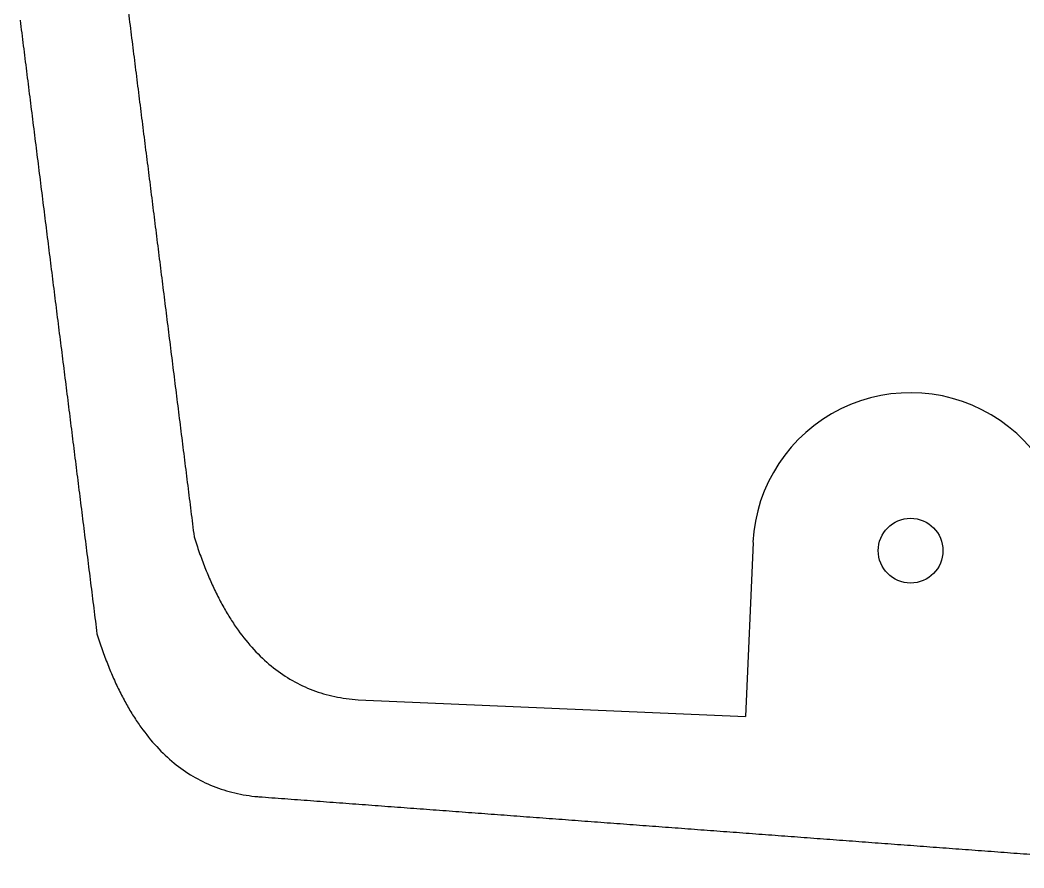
# Model space of a CAD drawing. Extents: x 0 to 145, y 2 to 120.
# Drawn here: x 0 to 31, y 11.04 to 37.24 of the extents above; entities that cross this region are included whole.
import ezdxf

# ---------------------------------------------------------------- set-up
doc = ezdxf.new("R2010")
doc.units = 0

# ---------------------------------------------------------------- blocks, each defined once
blk = doc.blocks.new('CIRCLE001')
at = {"layer": 'ScrewHolesMid', "color": 0}
blk.add_circle((27.5, 20.84), 1, dxfattribs=at)
blk = doc.blocks.new('LINE033')
at = {"layer": 'StraightLineMid', "color": 0}
blk.add_line((10.437, 16.232), (22.406, 15.711), dxfattribs=at)
blk = doc.blocks.new('BLOCK_BLOCK_LINE027001')
at = {"layer": 'StraightLineMid', "color": 0}
for points in [[(0, 37.233627), (0.01237, 37.134856)], [(0.01237, 37.134856), (0.02474, 37.036085)], [(0.02474, 37.036085), (0.037111, 36.937315)], [(0.037111, 36.937315), (0.049481, 36.838544)], [(0.049481, 36.838544), (0.061851, 36.739773)], [(0.061851, 36.739773), (0.074221, 36.641002)], [(0.074221, 36.641002), (0.086591, 36.542231)], [(0.086591, 36.542231), (0.098961, 36.44346)], [(0.098961, 36.44346), (0.111332, 36.34469)], [(0.111332, 36.34469), (0.123702, 36.245919)], [(0.123702, 36.245919), (0.136072, 36.147148)], [(0.136072, 36.147148), (0.148442, 36.048377)], [(0.148442, 36.048377), (0.160812, 35.949606)], [(0.160812, 35.949606), (0.173183, 35.850835)], [(0.173183, 35.850835), (0.185553, 35.752065)], [(0.185553, 35.752065), (0.197923, 35.653294)], [(0.197923, 35.653294), (0.210293, 35.554523)], [(0.210293, 35.554523), (0.222663, 35.455752)], [(0.222663, 35.455752), (0.235034, 35.356981)], [(0.235034, 35.356981), (0.247404, 35.258211)], [(0.247404, 35.258211), (0.259774, 35.15944)], [(0.259774, 35.15944), (0.272144, 35.060669)], [(0.272144, 35.060669), (0.284514, 34.961898)], [(0.284514, 34.961898), (0.296884, 34.863127)], [(0.296884, 34.863127), (0.309255, 34.764356)], [(0.309255, 34.764356), (0.321625, 34.665586)], [(0.321625, 34.665586), (0.333995, 34.566815)], [(0.333995, 34.566815), (0.346365, 34.468044)], [(0.346365, 34.468044), (0.358735, 34.369273)], [(0.358735, 34.369273), (0.371106, 34.270502)], [(0.371106, 34.270502), (0.383476, 34.171731)], [(0.383476, 34.171731), (0.395846, 34.072961)], [(0.395846, 34.072961), (0.408216, 33.97419)], [(0.408216, 33.97419), (0.420586, 33.875419)], [(0.420586, 33.875419), (0.432957, 33.776648)], [(0.432957, 33.776648), (0.445327, 33.677877)], [(0.445327, 33.677877), (0.457697, 33.579107)], [(0.457697, 33.579107), (0.470067, 33.480336)], [(0.470067, 33.480336), (0.482437, 33.381565)], [(0.482437, 33.381565), (0.494808, 33.282794)], [(0.494808, 33.282794), (0.507178, 33.184023)], [(0.507178, 33.184023), (0.519548, 33.085252)], [(0.519548, 33.085252), (0.531918, 32.986482)], [(0.531918, 32.986482), (0.544288, 32.887711)], [(0.544288, 32.887711), (0.556658, 32.78894)], [(0.556658, 32.78894), (0.569029, 32.690169)], [(0.569029, 32.690169), (0.581399, 32.591398)], [(0.581399, 32.591398), (0.593769, 32.492627)], [(0.593769, 32.492627), (0.606139, 32.393857)], [(0.606139, 32.393857), (0.618509, 32.295086)], [(0.618509, 32.295086), (0.63088, 32.196315)], [(0.63088, 32.196315), (0.64325, 32.097544)], [(0.64325, 32.097544), (0.65562, 31.998773)], [(0.65562, 31.998773), (0.66799, 31.900003)], [(0.66799, 31.900003), (0.68036, 31.801232)], [(0.68036, 31.801232), (0.692731, 31.702461)], [(0.692731, 31.702461), (0.705101, 31.60369)], [(0.705101, 31.60369), (0.717471, 31.504919)], [(0.717471, 31.504919), (0.729841, 31.406148)], [(0.729841, 31.406148), (0.742211, 31.307378)], [(0.742211, 31.307378), (0.754581, 31.208607)], [(0.754581, 31.208607), (0.766952, 31.109836)], [(0.766952, 31.109836), (0.779322, 31.011065)], [(0.779322, 31.011065), (0.791692, 30.912294)], [(0.791692, 30.912294), (0.804062, 30.813524)], [(0.804062, 30.813524), (0.816432, 30.714753)], [(0.816432, 30.714753), (0.828803, 30.615982)], [(0.828803, 30.615982), (0.841173, 30.517211)], [(0.841173, 30.517211), (0.853543, 30.41844)], [(0.853543, 30.41844), (0.865913, 30.319669)], [(0.865913, 30.319669), (0.878283, 30.220899)], [(0.878283, 30.220899), (0.890653, 30.122128)], [(0.890653, 30.122128), (0.903024, 30.023357)], [(0.903024, 30.023357), (0.915394, 29.924586)], [(0.915394, 29.924586), (0.927764, 29.825815)], [(0.927764, 29.825815), (0.940134, 29.727044)], [(0.940134, 29.727044), (0.952504, 29.628274)], [(0.952504, 29.628274), (0.964875, 29.529503)], [(0.964875, 29.529503), (0.977245, 29.430732)], [(0.977245, 29.430732), (0.989615, 29.331961)], [(0.989615, 29.331961), (1.001985, 29.23319)], [(1.001985, 29.23319), (1.014355, 29.13442)], [(1.014355, 29.13442), (1.026726, 29.035649)], [(1.026726, 29.035649), (1.039096, 28.936878)], [(1.039096, 28.936878), (1.051466, 28.838107)], [(1.051466, 28.838107), (1.063836, 28.739336)], [(1.063836, 28.739336), (1.076206, 28.640565)], [(1.076206, 28.640565), (1.088577, 28.541795)], [(1.088577, 28.541795), (1.100947, 28.443024)], [(1.100947, 28.443024), (1.113317, 28.344253)], [(1.113317, 28.344253), (1.125687, 28.245482)], [(1.125687, 28.245482), (1.138057, 28.146711)], [(1.138057, 28.146711), (1.150427, 28.04794)], [(1.150427, 28.04794), (1.162798, 27.94917)], [(1.162798, 27.94917), (1.175168, 27.850399)], [(1.175168, 27.850399), (1.187538, 27.751628)], [(1.187538, 27.751628), (1.199908, 27.652857)], [(1.199908, 27.652857), (1.212278, 27.554086)], [(1.212278, 27.554086), (1.224649, 27.455316)], [(1.224649, 27.455316), (1.237019, 27.356545)], [(1.237019, 27.356545), (1.249389, 27.257774)], [(1.249389, 27.257774), (1.261759, 27.159003)], [(1.261759, 27.159003), (1.274129, 27.060232)], [(1.274129, 27.060232), (1.286499, 26.961461)], [(1.286499, 26.961461), (1.29887, 26.862691)], [(1.29887, 26.862691), (1.31124, 26.76392)], [(1.31124, 26.76392), (1.32361, 26.665149)], [(1.32361, 26.665149), (1.33598, 26.566378)], [(1.33598, 26.566378), (1.34835, 26.467607)], [(1.34835, 26.467607), (1.360721, 26.368836)], [(1.360721, 26.368836), (1.373091, 26.270066)], [(1.373091, 26.270066), (1.385461, 26.171295)], [(1.385461, 26.171295), (1.397831, 26.072524)], [(1.397831, 26.072524), (1.410201, 25.973753)], [(1.410201, 25.973753), (1.422572, 25.874982)], [(1.422572, 25.874982), (1.434942, 25.776212)], [(1.434942, 25.776212), (1.447312, 25.677441)], [(1.447312, 25.677441), (1.459682, 25.57867)], [(1.459682, 25.57867), (1.472052, 25.479899)], [(1.472052, 25.479899), (1.484422, 25.381128)], [(1.484422, 25.381128), (1.496793, 25.282357)], [(1.496793, 25.282357), (1.509163, 25.183587)], [(1.509163, 25.183587), (1.521533, 25.084816)], [(1.521533, 25.084816), (1.533903, 24.986045)], [(1.533903, 24.986045), (1.546273, 24.887274)], [(1.546273, 24.887274), (1.558644, 24.788503)], [(1.558644, 24.788503), (1.571014, 24.689732)], [(1.571014, 24.689732), (1.583384, 24.590962)], [(1.583384, 24.590962), (1.595754, 24.492191)], [(1.595754, 24.492191), (1.608124, 24.39342)], [(1.608124, 24.39342), (1.620495, 24.294649)], [(1.620495, 24.294649), (1.632865, 24.195878)], [(1.632865, 24.195878), (1.645235, 24.097108)], [(1.645235, 24.097108), (1.657605, 23.998337)], [(1.657605, 23.998337), (1.669975, 23.899566)], [(1.669975, 23.899566), (1.682346, 23.800795)], [(1.682346, 23.800795), (1.694716, 23.702024)], [(1.694716, 23.702024), (1.707086, 23.603253)], [(1.707086, 23.603253), (1.719456, 23.504483)], [(1.719456, 23.504483), (1.731826, 23.405712)], [(1.731826, 23.405712), (1.744196, 23.306941)], [(1.744196, 23.306941), (1.756567, 23.20817)], [(1.756567, 23.20817), (1.768937, 23.109399)], [(1.768937, 23.109399), (1.781307, 23.010628)], [(1.781307, 23.010628), (1.793677, 22.911858)], [(1.793677, 22.911858), (1.806047, 22.813087)], [(1.806047, 22.813087), (1.818418, 22.714316)], [(1.818418, 22.714316), (1.830788, 22.615545)], [(1.830788, 22.615545), (1.843158, 22.516774)], [(1.843158, 22.516774), (1.855528, 22.418004)], [(1.855528, 22.418004), (1.867898, 22.319233)], [(1.867898, 22.319233), (1.880268, 22.220462)], [(1.880268, 22.220462), (1.892639, 22.121691)], [(1.892639, 22.121691), (1.905009, 22.02292)], [(1.905009, 22.02292), (1.917379, 21.924149)], [(1.917379, 21.924149), (1.929749, 21.825379)], [(1.929749, 21.825379), (1.942119, 21.726608)], [(1.942119, 21.726608), (1.95449, 21.627837)], [(1.95449, 21.627837), (1.96686, 21.529066)], [(1.96686, 21.529066), (1.97923, 21.430295)], [(1.97923, 21.430295), (1.9916, 21.331525)], [(1.9916, 21.331525), (2.00397, 21.232754)], [(2.00397, 21.232754), (2.016341, 21.133983)], [(2.016341, 21.133983), (2.028711, 21.035212)], [(2.028711, 21.035212), (2.041081, 20.936441)], [(2.041081, 20.936441), (2.053451, 20.83767)], [(2.053451, 20.83767), (2.065821, 20.7389)], [(2.065821, 20.7389), (2.078191, 20.640129)], [(2.078191, 20.640129), (2.090562, 20.541358)], [(2.090562, 20.541358), (2.102932, 20.442587)], [(2.102932, 20.442587), (2.115302, 20.343816)], [(2.115302, 20.343816), (2.127672, 20.245045)], [(2.127672, 20.245045), (2.140042, 20.146275)], [(2.140042, 20.146275), (2.152413, 20.047504)], [(2.152413, 20.047504), (2.164783, 19.948733)], [(2.164783, 19.948733), (2.177153, 19.849962)], [(2.177153, 19.849962), (2.189523, 19.751191)], [(2.189523, 19.751191), (2.201893, 19.652421)], [(2.201893, 19.652421), (2.214264, 19.55365)], [(2.214264, 19.55365), (2.226634, 19.454879)], [(2.226634, 19.454879), (2.239004, 19.356108)], [(2.239004, 19.356108), (2.251374, 19.257337)], [(2.251374, 19.257337), (2.263744, 19.158566)], [(2.263744, 19.158566), (2.276114, 19.059796)], [(2.276114, 19.059796), (2.288485, 18.961025)], [(2.288485, 18.961025), (2.300855, 18.862254)], [(2.300855, 18.862254), (2.313225, 18.763483)], [(2.313225, 18.763483), (2.325595, 18.664712)], [(2.325595, 18.664712), (2.337965, 18.565941)], [(2.337965, 18.565941), (2.350336, 18.467171)], [(2.350336, 18.467171), (2.362706, 18.3684)], [(2.362706, 18.3684), (2.375076, 18.269629)]]:
    blk.add_lwpolyline(points, dxfattribs=at)
blk = doc.blocks.new('BLOCK_BLOCK_LINE024')
at = {"layer": 'StraightLineMid', "color": 0}
for points in [[(7.375, 13.236788), (7.474625, 13.229352)], [(7.474625, 13.229352), (7.57425, 13.221916)], [(7.57425, 13.221916), (7.673876, 13.21448)], [(7.673876, 13.21448), (7.773501, 13.207044)], [(7.773501, 13.207044), (7.873126, 13.199608)], [(7.873126, 13.199608), (7.972751, 13.192173)], [(7.972751, 13.192173), (8.072376, 13.184737)], [(8.072376, 13.184737), (8.172001, 13.177301)], [(8.172001, 13.177301), (8.271627, 13.169865)], [(8.271627, 13.169865), (8.371252, 13.162429)], [(8.371252, 13.162429), (8.470877, 13.154993)], [(8.470877, 13.154993), (8.570502, 13.147557)], [(8.570502, 13.147557), (8.670127, 13.140121)], [(8.670127, 13.140121), (8.769752, 13.132685)], [(8.769752, 13.132685), (8.869378, 13.125249)], [(8.869378, 13.125249), (8.969003, 13.117814)], [(8.969003, 13.117814), (9.068628, 13.110378)], [(9.068628, 13.110378), (9.168253, 13.102942)], [(9.168253, 13.102942), (9.267878, 13.095506)], [(9.267878, 13.095506), (9.367504, 13.08807)], [(9.367504, 13.08807), (9.467129, 13.080634)], [(9.467129, 13.080634), (9.566754, 13.073198)], [(9.566754, 13.073198), (9.666379, 13.065762)], [(9.666379, 13.065762), (9.766004, 13.058326)], [(9.766004, 13.058326), (9.865629, 13.05089)], [(9.865629, 13.05089), (9.965255, 13.043454)], [(9.965255, 13.043454), (10.06488, 13.036019)], [(10.06488, 13.036019), (10.164505, 13.028583)], [(10.164505, 13.028583), (10.26413, 13.021147)], [(10.26413, 13.021147), (10.363755, 13.013711)], [(10.363755, 13.013711), (10.46338, 13.006275)], [(10.46338, 13.006275), (10.563006, 12.998839)], [(10.563006, 12.998839), (10.662631, 12.991403)], [(10.662631, 12.991403), (10.762256, 12.983967)], [(10.762256, 12.983967), (10.861881, 12.976531)], [(10.861881, 12.976531), (10.961506, 12.969095)], [(10.961506, 12.969095), (11.061132, 12.961659)], [(11.061132, 12.961659), (11.160757, 12.954224)], [(11.160757, 12.954224), (11.260382, 12.946788)], [(11.260382, 12.946788), (11.360007, 12.939352)], [(11.360007, 12.939352), (11.459632, 12.931916)], [(11.459632, 12.931916), (11.559257, 12.92448)], [(11.559257, 12.92448), (11.658883, 12.917044)], [(11.658883, 12.917044), (11.758508, 12.909608)], [(11.758508, 12.909608), (11.858133, 12.902172)], [(11.858133, 12.902172), (11.957758, 12.894736)], [(11.957758, 12.894736), (12.057383, 12.8873)], [(12.057383, 12.8873), (12.157008, 12.879865)], [(12.157008, 12.879865), (12.256634, 12.872429)], [(12.256634, 12.872429), (12.356259, 12.864993)], [(12.356259, 12.864993), (12.455884, 12.857557)], [(12.455884, 12.857557), (12.555509, 12.850121)], [(12.555509, 12.850121), (12.655134, 12.842685)], [(12.655134, 12.842685), (12.754759, 12.835249)], [(12.754759, 12.835249), (12.854385, 12.827813)], [(12.854385, 12.827813), (12.95401, 12.820377)], [(12.95401, 12.820377), (13.053635, 12.812941)], [(13.053635, 12.812941), (13.15326, 12.805505)], [(13.15326, 12.805505), (13.252885, 12.79807)], [(13.252885, 12.79807), (13.352511, 12.790634)], [(13.352511, 12.790634), (13.452136, 12.783198)], [(13.452136, 12.783198), (13.551761, 12.775762)], [(13.551761, 12.775762), (13.651386, 12.768326)], [(13.651386, 12.768326), (13.751011, 12.76089)], [(13.751011, 12.76089), (13.850636, 12.753454)], [(13.850636, 12.753454), (13.950262, 12.746018)], [(13.950262, 12.746018), (14.049887, 12.738582)], [(14.049887, 12.738582), (14.149512, 12.731146)], [(14.149512, 12.731146), (14.249137, 12.723711)], [(14.249137, 12.723711), (14.348762, 12.716275)], [(14.348762, 12.716275), (14.448387, 12.708839)], [(14.448387, 12.708839), (14.548013, 12.701403)], [(14.548013, 12.701403), (14.647638, 12.693967)], [(14.647638, 12.693967), (14.747263, 12.686531)], [(14.747263, 12.686531), (14.846888, 12.679095)], [(14.846888, 12.679095), (14.946513, 12.671659)], [(14.946513, 12.671659), (15.046139, 12.664223)], [(15.046139, 12.664223), (15.145764, 12.656787)], [(15.145764, 12.656787), (15.245389, 12.649351)], [(15.245389, 12.649351), (15.345014, 12.641916)], [(15.345014, 12.641916), (15.444639, 12.63448)], [(15.444639, 12.63448), (15.544264, 12.627044)], [(15.544264, 12.627044), (15.64389, 12.619608)], [(15.64389, 12.619608), (15.743515, 12.612172)], [(15.743515, 12.612172), (15.84314, 12.604736)], [(15.84314, 12.604736), (15.942765, 12.5973)], [(15.942765, 12.5973), (16.04239, 12.589864)], [(16.04239, 12.589864), (16.142015, 12.582428)], [(16.142015, 12.582428), (16.241641, 12.574992)], [(16.241641, 12.574992), (16.341266, 12.567557)], [(16.341266, 12.567557), (16.440891, 12.560121)], [(16.440891, 12.560121), (16.540516, 12.552685)], [(16.540516, 12.552685), (16.640141, 12.545249)], [(16.640141, 12.545249), (16.739767, 12.537813)], [(16.739767, 12.537813), (16.839392, 12.530377)], [(16.839392, 12.530377), (16.939017, 12.522941)], [(16.939017, 12.522941), (17.038642, 12.515505)], [(17.038642, 12.515505), (17.138267, 12.508069)], [(17.138267, 12.508069), (17.237892, 12.500633)], [(17.237892, 12.500633), (17.337518, 12.493197)], [(17.337518, 12.493197), (17.437143, 12.485762)], [(17.437143, 12.485762), (17.536768, 12.478326)], [(17.536768, 12.478326), (17.636393, 12.47089)], [(17.636393, 12.47089), (17.736018, 12.463454)], [(17.736018, 12.463454), (17.835643, 12.456018)], [(17.835643, 12.456018), (17.935269, 12.448582)], [(17.935269, 12.448582), (18.034894, 12.441146)], [(18.034894, 12.441146), (18.134519, 12.43371)], [(18.134519, 12.43371), (18.234144, 12.426274)], [(18.234144, 12.426274), (18.333769, 12.418838)], [(18.333769, 12.418838), (18.433394, 12.411402)], [(18.433394, 12.411402), (18.53302, 12.403967)], [(18.53302, 12.403967), (18.632645, 12.396531)], [(18.632645, 12.396531), (18.73227, 12.389095)], [(18.73227, 12.389095), (18.831895, 12.381659)], [(18.831895, 12.381659), (18.93152, 12.374223)], [(18.93152, 12.374223), (19.031146, 12.366787)], [(19.031146, 12.366787), (19.130771, 12.359351)], [(19.130771, 12.359351), (19.230396, 12.351915)], [(19.230396, 12.351915), (19.330021, 12.344479)], [(19.330021, 12.344479), (19.429646, 12.337043)], [(19.429646, 12.337043), (19.529271, 12.329608)], [(19.529271, 12.329608), (19.628897, 12.322172)], [(19.628897, 12.322172), (19.728522, 12.314736)], [(19.728522, 12.314736), (19.828147, 12.3073)], [(19.828147, 12.3073), (19.927772, 12.299864)], [(19.927772, 12.299864), (20.027397, 12.292428)], [(20.027397, 12.292428), (20.127022, 12.284992)], [(20.127022, 12.284992), (20.226648, 12.277556)], [(20.226648, 12.277556), (20.326273, 12.27012)], [(20.326273, 12.27012), (20.425898, 12.262684)], [(20.425898, 12.262684), (20.525523, 12.255248)], [(20.525523, 12.255248), (20.625148, 12.247813)], [(20.625148, 12.247813), (20.724774, 12.240377)], [(20.724774, 12.240377), (20.824399, 12.232941)], [(20.824399, 12.232941), (20.924024, 12.225505)], [(20.924024, 12.225505), (21.023649, 12.218069)], [(21.023649, 12.218069), (21.123274, 12.210633)], [(21.123274, 12.210633), (21.222899, 12.203197)], [(21.222899, 12.203197), (21.322525, 12.195761)], [(21.322525, 12.195761), (21.42215, 12.188325)], [(21.42215, 12.188325), (21.521775, 12.180889)], [(21.521775, 12.180889), (21.6214, 12.173454)], [(21.6214, 12.173454), (21.721025, 12.166018)], [(21.721025, 12.166018), (21.82065, 12.158582)], [(21.82065, 12.158582), (21.920276, 12.151146)], [(21.920276, 12.151146), (22.019901, 12.14371)], [(22.019901, 12.14371), (22.119526, 12.136274)], [(22.119526, 12.136274), (22.219151, 12.128838)], [(22.219151, 12.128838), (22.318776, 12.121402)], [(22.318776, 12.121402), (22.418402, 12.113966)], [(22.418402, 12.113966), (22.518027, 12.10653)], [(22.518027, 12.10653), (22.617652, 12.099094)], [(22.617652, 12.099094), (22.717277, 12.091659)], [(22.717277, 12.091659), (22.816902, 12.084223)], [(22.816902, 12.084223), (22.916527, 12.076787)], [(22.916527, 12.076787), (23.016153, 12.069351)], [(23.016153, 12.069351), (23.115778, 12.061915)], [(23.115778, 12.061915), (23.215403, 12.054479)], [(23.215403, 12.054479), (23.315028, 12.047043)], [(23.315028, 12.047043), (23.414653, 12.039607)], [(23.414653, 12.039607), (23.514278, 12.032171)], [(23.514278, 12.032171), (23.613904, 12.024735)], [(23.613904, 12.024735), (23.713529, 12.0173)], [(23.713529, 12.0173), (23.813154, 12.009864)], [(23.813154, 12.009864), (23.912779, 12.002428)], [(23.912779, 12.002428), (24.012404, 11.994992)], [(24.012404, 11.994992), (24.11203, 11.987556)], [(24.11203, 11.987556), (24.211655, 11.98012)], [(24.211655, 11.98012), (24.31128, 11.972684)], [(24.31128, 11.972684), (24.410905, 11.965248)], [(24.410905, 11.965248), (24.51053, 11.957812)], [(24.51053, 11.957812), (24.610155, 11.950376)], [(24.610155, 11.950376), (24.709781, 11.94294)], [(24.709781, 11.94294), (24.809406, 11.935505)], [(24.809406, 11.935505), (24.909031, 11.928069)], [(24.909031, 11.928069), (25.008656, 11.920633)], [(25.008656, 11.920633), (25.108281, 11.913197)], [(25.108281, 11.913197), (25.207906, 11.905761)], [(25.207906, 11.905761), (25.307532, 11.898325)], [(25.307532, 11.898325), (25.407157, 11.890889)], [(25.407157, 11.890889), (25.506782, 11.883453)], [(25.506782, 11.883453), (25.606407, 11.876017)], [(25.606407, 11.876017), (25.706032, 11.868581)], [(25.706032, 11.868581), (25.805657, 11.861145)], [(25.805657, 11.861145), (25.905283, 11.85371)], [(25.905283, 11.85371), (26.004908, 11.846274)], [(26.004908, 11.846274), (26.104533, 11.838838)], [(26.104533, 11.838838), (26.204158, 11.831402)], [(26.204158, 11.831402), (26.303783, 11.823966)], [(26.303783, 11.823966), (26.403409, 11.81653)], [(26.403409, 11.81653), (26.503034, 11.809094)], [(26.503034, 11.809094), (26.602659, 11.801658)], [(26.602659, 11.801658), (26.702284, 11.794222)], [(26.702284, 11.794222), (26.801909, 11.786786)], [(26.801909, 11.786786), (26.901534, 11.779351)], [(26.901534, 11.779351), (27.00116, 11.771915)], [(27.00116, 11.771915), (27.100785, 11.764479)], [(27.100785, 11.764479), (27.20041, 11.757043)], [(27.20041, 11.757043), (27.300035, 11.749607)], [(27.300035, 11.749607), (27.39966, 11.742171)], [(27.39966, 11.742171), (27.499285, 11.734735)], [(27.499285, 11.734735), (27.598911, 11.727299)], [(27.598911, 11.727299), (27.698536, 11.719863)], [(27.698536, 11.719863), (27.798161, 11.712427)], [(27.798161, 11.712427), (27.897786, 11.704991)], [(27.897786, 11.704991), (27.997411, 11.697556)], [(27.997411, 11.697556), (28.097037, 11.69012)], [(28.097037, 11.69012), (28.196662, 11.682684)], [(28.196662, 11.682684), (28.296287, 11.675248)], [(28.296287, 11.675248), (28.395912, 11.667812)], [(28.395912, 11.667812), (28.495537, 11.660376)], [(28.495537, 11.660376), (28.595162, 11.65294)], [(28.595162, 11.65294), (28.694788, 11.645504)], [(28.694788, 11.645504), (28.794413, 11.638068)], [(28.794413, 11.638068), (28.894038, 11.630632)], [(28.894038, 11.630632), (28.993663, 11.623197)], [(28.993663, 11.623197), (29.093288, 11.615761)], [(29.093288, 11.615761), (29.192913, 11.608325)], [(29.192913, 11.608325), (29.292539, 11.600889)], [(29.292539, 11.600889), (29.392164, 11.593453)], [(29.392164, 11.593453), (29.491789, 11.586017)], [(29.491789, 11.586017), (29.591414, 11.578581)], [(29.591414, 11.578581), (29.691039, 11.571145)], [(29.691039, 11.571145), (29.790665, 11.563709)], [(29.790665, 11.563709), (29.89029, 11.556273)], [(29.89029, 11.556273), (29.989915, 11.548837)], [(29.989915, 11.548837), (30.08954, 11.541402)], [(30.08954, 11.541402), (30.189165, 11.533966)], [(30.189165, 11.533966), (30.28879, 11.52653)], [(30.28879, 11.52653), (30.388416, 11.519094)], [(30.388416, 11.519094), (30.488041, 11.511658)], [(30.488041, 11.511658), (30.587666, 11.504222)], [(30.587666, 11.504222), (30.687291, 11.496786)], [(30.687291, 11.496786), (30.786916, 11.48935)], [(30.786916, 11.48935), (30.886541, 11.481914)], [(30.886541, 11.481914), (30.986167, 11.474478)], [(30.986167, 11.474478), (31.085792, 11.467043)], [(31.085792, 11.467043), (31.185417, 11.459607)], [(31.185417, 11.459607), (31.285042, 11.452171)], [(31.285042, 11.452171), (31.384667, 11.444735)], [(31.384667, 11.444735), (31.484293, 11.437299)], [(31.484293, 11.437299), (31.583918, 11.429863)], [(31.583918, 11.429863), (31.683543, 11.422427)], [(31.683543, 11.422427), (31.783168, 11.414991)], [(31.783168, 11.414991), (31.882793, 11.407555)], [(31.882793, 11.407555), (31.982418, 11.400119)], [(31.982418, 11.400119), (32.082044, 11.392683)], [(32.082044, 11.392683), (32.181669, 11.385248)], [(32.181669, 11.385248), (32.281294, 11.377812)], [(32.281294, 11.377812), (32.380919, 11.370376)], [(32.380919, 11.370376), (32.480544, 11.36294)], [(32.480544, 11.36294), (32.580169, 11.355504)], [(32.580169, 11.355504), (32.679795, 11.348068)], [(32.679795, 11.348068), (32.77942, 11.340632)], [(32.77942, 11.340632), (32.879045, 11.333196)], [(32.879045, 11.333196), (32.97867, 11.32576)], [(32.97867, 11.32576), (33.078295, 11.318324)], [(33.078295, 11.318324), (33.17792, 11.310889)], [(33.17792, 11.310889), (33.277546, 11.303453)], [(33.277546, 11.303453), (33.377171, 11.296017)], [(33.377171, 11.296017), (33.476796, 11.288581)], [(33.476796, 11.288581), (33.576421, 11.281145)], [(33.576421, 11.281145), (33.676046, 11.273709)], [(33.676046, 11.273709), (33.775672, 11.266273)], [(33.775672, 11.266273), (33.875297, 11.258837)], [(33.875297, 11.258837), (33.974922, 11.251401)], [(33.974922, 11.251401), (34.074547, 11.243965)], [(34.074547, 11.243965), (34.174172, 11.236529)], [(34.174172, 11.236529), (34.273797, 11.229094)], [(34.273797, 11.229094), (34.373423, 11.221658)], [(34.373423, 11.221658), (34.473048, 11.214222)], [(34.473048, 11.214222), (34.572673, 11.206786)], [(34.572673, 11.206786), (34.672298, 11.19935)], [(34.672298, 11.19935), (34.771923, 11.191914)], [(34.771923, 11.191914), (34.871548, 11.184478)], [(34.871548, 11.184478), (34.971174, 11.177042)], [(34.971174, 11.177042), (35.070799, 11.169606)], [(35.070799, 11.169606), (35.170424, 11.16217)], [(35.170424, 11.16217), (35.270049, 11.154734)], [(35.270049, 11.154734), (35.369674, 11.147299)], [(35.369674, 11.147299), (35.4693, 11.139863)], [(35.4693, 11.139863), (35.568925, 11.132427)], [(35.568925, 11.132427), (35.66855, 11.124991)], [(35.66855, 11.124991), (35.768175, 11.117555)], [(35.768175, 11.117555), (35.8678, 11.110119)], [(35.8678, 11.110119), (35.967425, 11.102683)], [(35.967425, 11.102683), (36.067051, 11.095247)], [(36.067051, 11.095247), (36.166676, 11.087811)], [(36.166676, 11.087811), (36.266301, 11.080375)], [(36.266301, 11.080375), (36.365926, 11.07294)], [(36.365926, 11.07294), (36.465551, 11.065504)], [(36.465551, 11.065504), (36.565176, 11.058068)], [(36.565176, 11.058068), (36.664802, 11.050632)], [(36.664802, 11.050632), (36.764427, 11.043196)], [(36.764427, 11.043196), (36.864052, 11.03576)]]:
    blk.add_lwpolyline(points, dxfattribs=at)
blk = doc.blocks.new('BLOCK_BLOCK_LINE027')
at = {"layer": 'StraightLineMid', "color": 0}
for points in [[(3, 40.233627), (3.01237, 40.134856)], [(3.01237, 40.134856), (3.02474, 40.036085)], [(3.02474, 40.036085), (3.037111, 39.937315)], [(3.037111, 39.937315), (3.049481, 39.838544)], [(3.049481, 39.838544), (3.061851, 39.739773)], [(3.061851, 39.739773), (3.074221, 39.641002)], [(3.074221, 39.641002), (3.086591, 39.542231)], [(3.086591, 39.542231), (3.098961, 39.44346)], [(3.098961, 39.44346), (3.111332, 39.34469)], [(3.111332, 39.34469), (3.123702, 39.245919)], [(3.123702, 39.245919), (3.136072, 39.147148)], [(3.136072, 39.147148), (3.148442, 39.048377)], [(3.148442, 39.048377), (3.160812, 38.949606)], [(3.160812, 38.949606), (3.173183, 38.850835)], [(3.173183, 38.850835), (3.185553, 38.752065)], [(3.185553, 38.752065), (3.197923, 38.653294)], [(3.197923, 38.653294), (3.210293, 38.554523)], [(3.210293, 38.554523), (3.222663, 38.455752)], [(3.222663, 38.455752), (3.235034, 38.356981)], [(3.235034, 38.356981), (3.247404, 38.258211)], [(3.247404, 38.258211), (3.259774, 38.15944)], [(3.259774, 38.15944), (3.272144, 38.060669)], [(3.272144, 38.060669), (3.284514, 37.961898)], [(3.284514, 37.961898), (3.296884, 37.863127)], [(3.296884, 37.863127), (3.309255, 37.764356)], [(3.309255, 37.764356), (3.321625, 37.665586)], [(3.321625, 37.665586), (3.333995, 37.566815)], [(3.333995, 37.566815), (3.346365, 37.468044)], [(3.346365, 37.468044), (3.358735, 37.369273)], [(3.358735, 37.369273), (3.371106, 37.270502)], [(3.371106, 37.270502), (3.383476, 37.171731)], [(3.383476, 37.171731), (3.395846, 37.072961)], [(3.395846, 37.072961), (3.408216, 36.97419)], [(3.408216, 36.97419), (3.420586, 36.875419)], [(3.420586, 36.875419), (3.432957, 36.776648)], [(3.432957, 36.776648), (3.445327, 36.677877)], [(3.445327, 36.677877), (3.457697, 36.579107)], [(3.457697, 36.579107), (3.470067, 36.480336)], [(3.470067, 36.480336), (3.482437, 36.381565)], [(3.482437, 36.381565), (3.494808, 36.282794)], [(3.494808, 36.282794), (3.507178, 36.184023)], [(3.507178, 36.184023), (3.519548, 36.085252)], [(3.519548, 36.085252), (3.531918, 35.986482)], [(3.531918, 35.986482), (3.544288, 35.887711)], [(3.544288, 35.887711), (3.556658, 35.78894)], [(3.556658, 35.78894), (3.569029, 35.690169)], [(3.569029, 35.690169), (3.581399, 35.591398)], [(3.581399, 35.591398), (3.593769, 35.492627)], [(3.593769, 35.492627), (3.606139, 35.393857)], [(3.606139, 35.393857), (3.618509, 35.295086)], [(3.618509, 35.295086), (3.63088, 35.196315)], [(3.63088, 35.196315), (3.64325, 35.097544)], [(3.64325, 35.097544), (3.65562, 34.998773)], [(3.65562, 34.998773), (3.66799, 34.900003)], [(3.66799, 34.900003), (3.68036, 34.801232)], [(3.68036, 34.801232), (3.69273, 34.702461)], [(3.69273, 34.702461), (3.705101, 34.60369)], [(3.705101, 34.60369), (3.717471, 34.504919)], [(3.717471, 34.504919), (3.729841, 34.406148)], [(3.729841, 34.406148), (3.742211, 34.307378)], [(3.742211, 34.307378), (3.754581, 34.208607)], [(3.754581, 34.208607), (3.766952, 34.109836)], [(3.766952, 34.109836), (3.779322, 34.011065)], [(3.779322, 34.011065), (3.791692, 33.912294)], [(3.791692, 33.912294), (3.804062, 33.813524)], [(3.804062, 33.813524), (3.816432, 33.714753)], [(3.816432, 33.714753), (3.828803, 33.615982)], [(3.828803, 33.615982), (3.841173, 33.517211)], [(3.841173, 33.517211), (3.853543, 33.41844)], [(3.853543, 33.41844), (3.865913, 33.319669)], [(3.865913, 33.319669), (3.878283, 33.220899)], [(3.878283, 33.220899), (3.890653, 33.122128)], [(3.890653, 33.122128), (3.903024, 33.023357)], [(3.903024, 33.023357), (3.915394, 32.924586)], [(3.915394, 32.924586), (3.927764, 32.825815)], [(3.927764, 32.825815), (3.940134, 32.727044)], [(3.940134, 32.727044), (3.952504, 32.628274)], [(3.952504, 32.628274), (3.964875, 32.529503)], [(3.964875, 32.529503), (3.977245, 32.430732)], [(3.977245, 32.430732), (3.989615, 32.331961)], [(3.989615, 32.331961), (4.001985, 32.23319)], [(4.001985, 32.23319), (4.014355, 32.13442)], [(4.014355, 32.13442), (4.026726, 32.035649)], [(4.026726, 32.035649), (4.039096, 31.936878)], [(4.039096, 31.936878), (4.051466, 31.838107)], [(4.051466, 31.838107), (4.063836, 31.739336)], [(4.063836, 31.739336), (4.076206, 31.640565)], [(4.076206, 31.640565), (4.088577, 31.541795)], [(4.088577, 31.541795), (4.100947, 31.443024)], [(4.100947, 31.443024), (4.113317, 31.344253)], [(4.113317, 31.344253), (4.125687, 31.245482)], [(4.125687, 31.245482), (4.138057, 31.146711)], [(4.138057, 31.146711), (4.150427, 31.04794)], [(4.150427, 31.04794), (4.162798, 30.94917)], [(4.162798, 30.94917), (4.175168, 30.850399)], [(4.175168, 30.850399), (4.187538, 30.751628)], [(4.187538, 30.751628), (4.199908, 30.652857)], [(4.199908, 30.652857), (4.212278, 30.554086)], [(4.212278, 30.554086), (4.224649, 30.455316)], [(4.224649, 30.455316), (4.237019, 30.356545)], [(4.237019, 30.356545), (4.249389, 30.257774)], [(4.249389, 30.257774), (4.261759, 30.159003)], [(4.261759, 30.159003), (4.274129, 30.060232)], [(4.274129, 30.060232), (4.286499, 29.961461)], [(4.286499, 29.961461), (4.29887, 29.862691)], [(4.29887, 29.862691), (4.31124, 29.76392)], [(4.31124, 29.76392), (4.32361, 29.665149)], [(4.32361, 29.665149), (4.33598, 29.566378)], [(4.33598, 29.566378), (4.34835, 29.467607)], [(4.34835, 29.467607), (4.360721, 29.368836)], [(4.360721, 29.368836), (4.373091, 29.270066)], [(4.373091, 29.270066), (4.385461, 29.171295)], [(4.385461, 29.171295), (4.397831, 29.072524)], [(4.397831, 29.072524), (4.410201, 28.973753)], [(4.410201, 28.973753), (4.422572, 28.874982)], [(4.422572, 28.874982), (4.434942, 28.776212)], [(4.434942, 28.776212), (4.447312, 28.677441)], [(4.447312, 28.677441), (4.459682, 28.57867)], [(4.459682, 28.57867), (4.472052, 28.479899)], [(4.472052, 28.479899), (4.484422, 28.381128)], [(4.484422, 28.381128), (4.496793, 28.282357)], [(4.496793, 28.282357), (4.509163, 28.183587)], [(4.509163, 28.183587), (4.521533, 28.084816)], [(4.521533, 28.084816), (4.533903, 27.986045)], [(4.533903, 27.986045), (4.546273, 27.887274)], [(4.546273, 27.887274), (4.558644, 27.788503)], [(4.558644, 27.788503), (4.571014, 27.689732)], [(4.571014, 27.689732), (4.583384, 27.590962)], [(4.583384, 27.590962), (4.595754, 27.492191)], [(4.595754, 27.492191), (4.608124, 27.39342)], [(4.608124, 27.39342), (4.620495, 27.294649)], [(4.620495, 27.294649), (4.632865, 27.195878)], [(4.632865, 27.195878), (4.645235, 27.097108)], [(4.645235, 27.097108), (4.657605, 26.998337)], [(4.657605, 26.998337), (4.669975, 26.899566)], [(4.669975, 26.899566), (4.682346, 26.800795)], [(4.682346, 26.800795), (4.694716, 26.702024)], [(4.694716, 26.702024), (4.707086, 26.603253)], [(4.707086, 26.603253), (4.719456, 26.504483)], [(4.719456, 26.504483), (4.731826, 26.405712)], [(4.731826, 26.405712), (4.744196, 26.306941)], [(4.744196, 26.306941), (4.756567, 26.20817)], [(4.756567, 26.20817), (4.768937, 26.109399)], [(4.768937, 26.109399), (4.781307, 26.010628)], [(4.781307, 26.010628), (4.793677, 25.911858)], [(4.793677, 25.911858), (4.806047, 25.813087)], [(4.806047, 25.813087), (4.818418, 25.714316)], [(4.818418, 25.714316), (4.830788, 25.615545)], [(4.830788, 25.615545), (4.843158, 25.516774)], [(4.843158, 25.516774), (4.855528, 25.418004)], [(4.855528, 25.418004), (4.867898, 25.319233)], [(4.867898, 25.319233), (4.880268, 25.220462)], [(4.880268, 25.220462), (4.892639, 25.121691)], [(4.892639, 25.121691), (4.905009, 25.02292)], [(4.905009, 25.02292), (4.917379, 24.924149)], [(4.917379, 24.924149), (4.929749, 24.825379)], [(4.929749, 24.825379), (4.942119, 24.726608)], [(4.942119, 24.726608), (4.95449, 24.627837)], [(4.95449, 24.627837), (4.96686, 24.529066)], [(4.96686, 24.529066), (4.97923, 24.430295)], [(4.97923, 24.430295), (4.9916, 24.331525)], [(4.9916, 24.331525), (5.00397, 24.232754)], [(5.00397, 24.232754), (5.016341, 24.133983)], [(5.016341, 24.133983), (5.028711, 24.035212)], [(5.028711, 24.035212), (5.041081, 23.936441)], [(5.041081, 23.936441), (5.053451, 23.83767)], [(5.053451, 23.83767), (5.065821, 23.7389)], [(5.065821, 23.7389), (5.078191, 23.640129)], [(5.078191, 23.640129), (5.090562, 23.541358)], [(5.090562, 23.541358), (5.102932, 23.442587)], [(5.102932, 23.442587), (5.115302, 23.343816)], [(5.115302, 23.343816), (5.127672, 23.245045)], [(5.127672, 23.245045), (5.140042, 23.146275)], [(5.140042, 23.146275), (5.152413, 23.047504)], [(5.152413, 23.047504), (5.164783, 22.948733)], [(5.164783, 22.948733), (5.177153, 22.849962)], [(5.177153, 22.849962), (5.189523, 22.751191)], [(5.189523, 22.751191), (5.201893, 22.652421)], [(5.201893, 22.652421), (5.214264, 22.55365)], [(5.214264, 22.55365), (5.226634, 22.454879)], [(5.226634, 22.454879), (5.239004, 22.356108)], [(5.239004, 22.356108), (5.251374, 22.257337)], [(5.251374, 22.257337), (5.263744, 22.158566)], [(5.263744, 22.158566), (5.276115, 22.059796)], [(5.276115, 22.059796), (5.288485, 21.961025)], [(5.288485, 21.961025), (5.300855, 21.862254)], [(5.300855, 21.862254), (5.313225, 21.763483)], [(5.313225, 21.763483), (5.325595, 21.664712)], [(5.325595, 21.664712), (5.337965, 21.565941)], [(5.337965, 21.565941), (5.350336, 21.467171)], [(5.350336, 21.467171), (5.362706, 21.3684)], [(5.362706, 21.3684), (5.375076, 21.269629)]]:
    blk.add_lwpolyline(points, dxfattribs=at)
blk = doc.blocks.new('BLOCK_BLOCK_BSPLINE002')
at = {"layer": 'CurvedLineMid', "color": 0}
for points in [[(5.375341, 21.269629), (5.394793, 21.207794)], [(5.394793, 21.207794), (5.414246, 21.14596)], [(5.414246, 21.14596), (5.434051, 21.084892)], [(5.434051, 21.084892), (5.453857, 21.023824)], [(5.453857, 21.023824), (5.474016, 20.963522)], [(5.474016, 20.963522), (5.494174, 20.90322)], [(5.494174, 20.90322), (5.514685, 20.843685)], [(5.514685, 20.843685), (5.535197, 20.78415)], [(5.535197, 20.78415), (5.556062, 20.725381)], [(5.556062, 20.725381), (5.576926, 20.666612)], [(5.576926, 20.666612), (5.598143, 20.60861)], [(5.598143, 20.60861), (5.619361, 20.550608)], [(5.619361, 20.550608), (5.640931, 20.493372)], [(5.640931, 20.493372), (5.662502, 20.436136)], [(5.662502, 20.436136), (5.684425, 20.379666)], [(5.684425, 20.379666), (5.706349, 20.323197)], [(5.706349, 20.323197), (5.728625, 20.267494)], [(5.728625, 20.267494), (5.750902, 20.21179)], [(5.750902, 20.21179), (5.773531, 20.156854)], [(5.773531, 20.156854), (5.796161, 20.101917)], [(5.796161, 20.101917), (5.819144, 20.047746)], [(5.819144, 20.047746), (5.842126, 19.993576)], [(5.842126, 19.993576), (5.865461, 19.940172)], [(5.865461, 19.940172), (5.888796, 19.886769)], [(5.888796, 19.886769), (5.912484, 19.834132)], [(5.912484, 19.834132), (5.936173, 19.781494)], [(5.936173, 19.781494), (5.960215, 19.729623)], [(5.960215, 19.729623), (5.984256, 19.677752)], [(5.984256, 19.677752), (6.00865, 19.626647)], [(6.00865, 19.626647), (6.033045, 19.575542)], [(6.033045, 19.575542), (6.057792, 19.525204)], [(6.057792, 19.525204), (6.082539, 19.474866)], [(6.082539, 19.474866), (6.107639, 19.425294)], [(6.107639, 19.425294), (6.13274, 19.375722)], [(6.13274, 19.375722), (6.158193, 19.326916)], [(6.158193, 19.326916), (6.183646, 19.278111)], [(6.183646, 19.278111), (6.209452, 19.230072)], [(6.209452, 19.230072), (6.235259, 19.182033)], [(6.235259, 19.182033), (6.261418, 19.13476)], [(6.261418, 19.13476), (6.287577, 19.087488)], [(6.287577, 19.087488), (6.314089, 19.040982)], [(6.314089, 19.040982), (6.340602, 18.994476)], [(6.340602, 18.994476), (6.367467, 18.948736)], [(6.367467, 18.948736), (6.394332, 18.902997)], [(6.394332, 18.902997), (6.421551, 18.858024)], [(6.421551, 18.858024), (6.448769, 18.81305)], [(6.448769, 18.81305), (6.47634, 18.768843)], [(6.47634, 18.768843), (6.503911, 18.724636)], [(6.503911, 18.724636), (6.531835, 18.681196)], [(6.531835, 18.681196), (6.559759, 18.637755)], [(6.559759, 18.637755), (6.588036, 18.595081)], [(6.588036, 18.595081), (6.616314, 18.552407)], [(6.616314, 18.552407), (6.644944, 18.5105)], [(6.644944, 18.5105), (6.673574, 18.468592)], [(6.673574, 18.468592), (6.702557, 18.42745)], [(6.702557, 18.42745), (6.73154, 18.386309)], [(6.73154, 18.386309), (6.790213, 18.305559)], [(6.790213, 18.305559), (6.849591, 18.226343)], [(6.849591, 18.226343), (6.909675, 18.148659)], [(6.909675, 18.148659), (6.970465, 18.072507)], [(6.970465, 18.072507), (7.031961, 17.997889)], [(7.031961, 17.997889), (7.094163, 17.924804)], [(7.094163, 17.924804), (7.157071, 17.853251)], [(7.157071, 17.853251), (7.220685, 17.783231)], [(7.220685, 17.783231), (7.285005, 17.714744)], [(7.285005, 17.714744), (7.350031, 17.64779)], [(7.350031, 17.64779), (7.415763, 17.582368)], [(7.415763, 17.582368), (7.482201, 17.51848)], [(7.482201, 17.51848), (7.549345, 17.456124)], [(7.549345, 17.456124), (7.617194, 17.395301)], [(7.617194, 17.395301), (7.68575, 17.336011)], [(7.68575, 17.336011), (7.755012, 17.278254)], [(7.755012, 17.278254), (7.82498, 17.22203)], [(7.82498, 17.22203), (7.895653, 17.167338)], [(7.895653, 17.167338), (7.967033, 17.114179)], [(7.967033, 17.114179), (8.039119, 17.062553)], [(8.039119, 17.062553), (8.11191, 17.01246)], [(8.11191, 17.01246), (8.185408, 16.9639)], [(8.185408, 16.9639), (8.259611, 16.916873)], [(8.259611, 16.916873), (8.334521, 16.871378)], [(8.334521, 16.871378), (8.410136, 16.827416)], [(8.410136, 16.827416), (8.486458, 16.784987)], [(8.486458, 16.784987), (8.563485, 16.744091)], [(8.563485, 16.744091), (8.641218, 16.704728)], [(8.641218, 16.704728), (8.719658, 16.666897)], [(8.719658, 16.666897), (8.798803, 16.6306)], [(8.798803, 16.6306), (8.878654, 16.595835)], [(8.878654, 16.595835), (8.959211, 16.562603)], [(8.959211, 16.562603), (9.040475, 16.530904)], [(9.040475, 16.530904), (9.122444, 16.500738)], [(9.122444, 16.500738), (9.205119, 16.472104)], [(9.205119, 16.472104), (9.2885, 16.445003)], [(9.2885, 16.445003), (9.372587, 16.419436)], [(9.372587, 16.419436), (9.45738, 16.395401)], [(9.45738, 16.395401), (9.542879, 16.372898)], [(9.542879, 16.372898), (9.629084, 16.351929)], [(9.629084, 16.351929), (9.715995, 16.332493)], [(9.715995, 16.332493), (9.803612, 16.314589)], [(9.803612, 16.314589), (9.891935, 16.298218)], [(9.891935, 16.298218), (9.980964, 16.28338)], [(9.980964, 16.28338), (10.070699, 16.270075)], [(10.070699, 16.270075), (10.161139, 16.258303)], [(10.161139, 16.258303), (10.252286, 16.248063)], [(10.252286, 16.248063), (10.344139, 16.239356)], [(10.344139, 16.239356), (10.436697, 16.232183)]]:
    blk.add_lwpolyline(points, dxfattribs=at)
blk = doc.blocks.new('BLOCK_BLOCK_BSPLINE002001')
at = {"layer": 'CurvedLineMid', "color": 0}
for points in [[(2.375341, 18.269629), (2.394794, 18.207794)], [(2.394794, 18.207794), (2.414246, 18.14596)], [(2.414246, 18.14596), (2.434051, 18.084892)], [(2.434051, 18.084892), (2.453857, 18.023824)], [(2.453857, 18.023824), (2.474016, 17.963522)], [(2.474016, 17.963522), (2.494174, 17.90322)], [(2.494174, 17.90322), (2.514686, 17.843685)], [(2.514686, 17.843685), (2.535197, 17.78415)], [(2.535197, 17.78415), (2.556062, 17.725381)], [(2.556062, 17.725381), (2.576926, 17.666612)], [(2.576926, 17.666612), (2.598143, 17.60861)], [(2.598143, 17.60861), (2.619361, 17.550608)], [(2.619361, 17.550608), (2.640932, 17.493372)], [(2.640932, 17.493372), (2.662502, 17.436136)], [(2.662502, 17.436136), (2.684426, 17.379666)], [(2.684426, 17.379666), (2.706349, 17.323197)], [(2.706349, 17.323197), (2.728626, 17.267494)], [(2.728626, 17.267494), (2.750902, 17.21179)], [(2.750902, 17.21179), (2.773531, 17.156854)], [(2.773531, 17.156854), (2.796161, 17.101917)], [(2.796161, 17.101917), (2.819144, 17.047746)], [(2.819144, 17.047746), (2.842126, 16.993576)], [(2.842126, 16.993576), (2.865461, 16.940172)], [(2.865461, 16.940172), (2.888796, 16.886769)], [(2.888796, 16.886769), (2.912485, 16.834132)], [(2.912485, 16.834132), (2.936173, 16.781494)], [(2.936173, 16.781494), (2.960215, 16.729623)], [(2.960215, 16.729623), (2.984256, 16.677752)], [(2.984256, 16.677752), (3.00865, 16.626647)], [(3.00865, 16.626647), (3.033045, 16.575542)], [(3.033045, 16.575542), (3.057792, 16.525204)], [(3.057792, 16.525204), (3.082539, 16.474866)], [(3.082539, 16.474866), (3.107639, 16.425294)], [(3.107639, 16.425294), (3.13274, 16.375722)], [(3.13274, 16.375722), (3.158193, 16.326916)], [(3.158193, 16.326916), (3.183646, 16.278111)], [(3.183646, 16.278111), (3.209452, 16.230072)], [(3.209452, 16.230072), (3.235259, 16.182033)], [(3.235259, 16.182033), (3.261418, 16.13476)], [(3.261418, 16.13476), (3.287577, 16.087488)], [(3.287577, 16.087488), (3.31409, 16.040982)], [(3.31409, 16.040982), (3.340602, 15.994476)], [(3.340602, 15.994476), (3.367467, 15.948737)], [(3.367467, 15.948737), (3.394332, 15.902997)], [(3.394332, 15.902997), (3.42155, 15.858023)], [(3.42155, 15.858023), (3.448769, 15.81305)], [(3.448769, 15.81305), (3.47634, 15.768843)], [(3.47634, 15.768843), (3.503911, 15.724636)], [(3.503911, 15.724636), (3.531835, 15.681195)], [(3.531835, 15.681195), (3.559759, 15.637755)], [(3.559759, 15.637755), (3.588036, 15.595081)], [(3.588036, 15.595081), (3.616314, 15.552407)], [(3.616314, 15.552407), (3.644944, 15.510499)], [(3.644944, 15.510499), (3.673574, 15.468592)], [(3.673574, 15.468592), (3.702557, 15.427451)], [(3.702557, 15.427451), (3.73154, 15.386309)], [(3.73154, 15.386309), (3.790213, 15.305559)], [(3.790213, 15.305559), (3.849591, 15.226343)], [(3.849591, 15.226343), (3.909675, 15.148659)], [(3.909675, 15.148659), (3.970465, 15.072507)], [(3.970465, 15.072507), (4.031961, 14.997889)], [(4.031961, 14.997889), (4.094163, 14.924804)], [(4.094163, 14.924804), (4.157071, 14.853251)], [(4.157071, 14.853251), (4.220685, 14.783231)], [(4.220685, 14.783231), (4.285005, 14.714744)], [(4.285005, 14.714744), (4.350031, 14.64779)], [(4.350031, 14.64779), (4.415763, 14.582368)], [(4.415763, 14.582368), (4.482201, 14.51848)], [(4.482201, 14.51848), (4.549345, 14.456124)], [(4.549345, 14.456124), (4.617194, 14.395301)], [(4.617194, 14.395301), (4.68575, 14.336011)], [(4.68575, 14.336011), (4.755012, 14.278254)], [(4.755012, 14.278254), (4.82498, 14.22203)], [(4.82498, 14.22203), (4.895653, 14.167338)], [(4.895653, 14.167338), (4.967033, 14.114179)], [(4.967033, 14.114179), (5.039119, 14.062553)], [(5.039119, 14.062553), (5.11191, 14.01246)], [(5.11191, 14.01246), (5.185408, 13.9639)], [(5.185408, 13.9639), (5.259611, 13.916873)], [(5.259611, 13.916873), (5.334521, 13.871378)], [(5.334521, 13.871378), (5.410136, 13.827416)], [(5.410136, 13.827416), (5.486458, 13.784987)], [(5.486458, 13.784987), (5.563485, 13.744091)], [(5.563485, 13.744091), (5.641218, 13.704728)], [(5.641218, 13.704728), (5.719658, 13.666897)], [(5.719658, 13.666897), (5.798803, 13.6306)], [(5.798803, 13.6306), (5.878654, 13.595835)], [(5.878654, 13.595835), (5.959211, 13.562603)], [(5.959211, 13.562603), (6.040475, 13.530904)], [(6.040475, 13.530904), (6.122444, 13.500738)], [(6.122444, 13.500738), (6.205119, 13.472104)], [(6.205119, 13.472104), (6.2885, 13.445003)], [(6.2885, 13.445003), (6.372587, 13.419436)], [(6.372587, 13.419436), (6.45738, 13.395401)], [(6.45738, 13.395401), (6.542879, 13.372898)], [(6.542879, 13.372898), (6.629084, 13.351929)], [(6.629084, 13.351929), (6.715995, 13.332493)], [(6.715995, 13.332493), (6.803612, 13.314589)], [(6.803612, 13.314589), (6.891935, 13.298218)], [(6.891935, 13.298218), (6.980964, 13.28338)], [(6.980964, 13.28338), (7.070699, 13.270075)], [(7.070699, 13.270075), (7.161139, 13.258303)], [(7.161139, 13.258303), (7.252286, 13.248063)], [(7.252286, 13.248063), (7.344139, 13.239356)], [(7.344139, 13.239356), (7.436697, 13.232183)]]:
    blk.add_lwpolyline(points, dxfattribs=at)
blk = doc.blocks.new('ARC004')
at = {"layer": 'ScrewTab', "color": 0}
blk.add_arc((27.5, 20.84), 4.88, -5.1404, 176.8753, dxfattribs=at)
blk = doc.blocks.new('LINE031')
at = {"layer": 'ScrewTab', "color": 0}
blk.add_line((22.64, 21.094), (22.406, 15.711), dxfattribs=at)

msp = doc.modelspace()

# ---------------------------------------------------------------- block references
at = {"layer": 'CurvedLineMid', "color": 0}
for name in ['BLOCK_BLOCK_BSPLINE002', 'BLOCK_BLOCK_BSPLINE002001']:
    msp.add_blockref(name, (0, 0), dxfattribs=at)
at = {"layer": 'ScrewHolesMid', "color": 0}
msp.add_blockref('CIRCLE001', (0, 0), dxfattribs=at)
at = {"layer": 'ScrewTab', "color": 0}
for name in ['ARC004', 'LINE031']:
    msp.add_blockref(name, (0, 0), dxfattribs=at)
at = {"layer": 'StraightLineMid', "color": 0}
for name in ['BLOCK_BLOCK_LINE027', 'BLOCK_BLOCK_LINE027001', 'LINE033', 'BLOCK_BLOCK_LINE024']:
    msp.add_blockref(name, (0, 0), dxfattribs=at)

doc.saveas('drawing.dxf')
